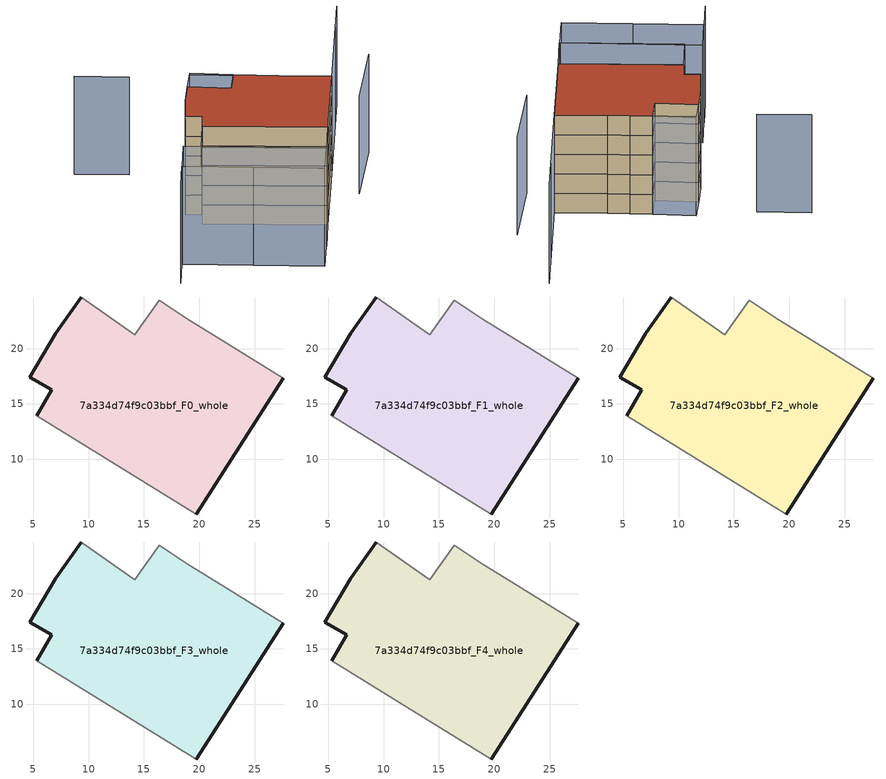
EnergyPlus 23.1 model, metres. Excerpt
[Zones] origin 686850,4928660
7a334d74f9c03bbf_F0_whole
 floor ground (EU_floor_Construction): 21.55,21.06 27.6,17.33 19.74,5.06 5.31,13.92 6.68,16.26 4.68,17.41 7.04,21.38 9.34,24.66 14.19,21.26 16.37,24.36 18.95,22.67 z0
 wall outside (EU_wall_Construction): 19.74,5.06 27.6,17.33 / 9.34,24.66 7.04,21.38 4.68,17.41 6.68,16.26 5.31,13.92 z0:3
 wall adiabatic (EU_wall_Construction): 27.6,17.33 21.55,21.06 18.95,22.67 16.37,24.36 14.19,21.26 9.34,24.66 / 5.31,13.92 19.74,5.06 z0:3
7a334d74f9c03bbf_F1_whole
 floor to 7a334d74f9c03bbf_F0_whole (EU_floor_Construction): 21.55,21.06 27.6,17.33 19.74,5.06 5.31,13.92 6.68,16.26 4.68,17.41 7.04,21.38 9.34,24.66 14.19,21.26 16.37,24.36 18.95,22.67 z3
 wall outside (EU_wall_Construction): 19.74,5.06 27.6,17.33 / 9.34,24.66 7.04,21.38 4.68,17.41 6.68,16.26 5.31,13.92 z3:6
 wall adiabatic (EU_wall_Construction): 27.6,17.33 21.55,21.06 18.95,22.67 16.37,24.36 14.19,21.26 9.34,24.66 / 5.31,13.92 19.74,5.06 z3:6
7a334d74f9c03bbf_F2_whole
 floor to 7a334d74f9c03bbf_F1_whole (EU_floor_Construction): 21.55,21.06 27.6,17.33 19.74,5.06 5.31,13.92 6.68,16.26 4.68,17.41 7.04,21.38 9.34,24.66 14.19,21.26 16.37,24.36 18.95,22.67 z6
 wall outside (EU_wall_Construction): 19.74,5.06 27.6,17.33 / 9.34,24.66 7.04,21.38 4.68,17.41 6.68,16.26 5.31,13.92 z6:9
 wall adiabatic (EU_wall_Construction): 27.6,17.33 21.55,21.06 18.95,22.67 16.37,24.36 14.19,21.26 9.34,24.66 / 5.31,13.92 19.74,5.06 z6:9
7a334d74f9c03bbf_F3_whole
 floor to 7a334d74f9c03bbf_F2_whole (EU_floor_Construction): 21.55,21.06 27.6,17.33 19.74,5.06 5.31,13.92 6.68,16.26 4.68,17.41 7.04,21.38 9.34,24.66 14.19,21.26 16.37,24.36 18.95,22.67 z9
 wall outside (EU_wall_Construction): 19.74,5.06 27.6,17.33 / 9.34,24.66 7.04,21.38 4.68,17.41 6.68,16.26 5.31,13.92 z9:12
 wall adiabatic (EU_wall_Construction): 27.6,17.33 21.55,21.06 18.95,22.67 16.37,24.36 14.19,21.26 9.34,24.66 / 5.31,13.92 19.74,5.06 z9:12
7a334d74f9c03bbf_F4_whole
 floor to 7a334d74f9c03bbf_F3_whole (EU_floor_Construction): 21.55,21.06 27.6,17.33 19.74,5.06 5.31,13.92 6.68,16.26 4.68,17.41 7.04,21.38 9.34,24.66 14.19,21.26 16.37,24.36 18.95,22.67 z12
 wall outside (EU_wall_Construction): 19.74,5.06 27.6,17.33 / 9.34,24.66 7.04,21.38 4.68,17.41 6.68,16.26 5.31,13.92 z12:15
 wall adiabatic (EU_wall_Construction): 27.6,17.33 21.55,21.06 18.95,22.67 16.37,24.36 14.19,21.26 9.34,24.66 / 5.31,13.92 19.74,5.06 z12:15
 roof outside (EU_roof_Construction): 19.74,5.06 27.6,17.33 21.55,21.06 18.95,22.67 16.37,24.36 14.19,21.26 9.34,24.66 7.04,21.38 4.68,17.41 6.68,16.26 5.31,13.92 z15
shading: -5.7,1.02 -2.83,5.54 / -2.83,5.54 13.43,-4.78 / 27.91,10.55 35,20.07 / -2.32,34.91 3.96,30.97 / 35.09,29.02 27.43,17.07 / 27.43,17.07 11.31,27.41 / 38.33,34.09 34.99,28.86 / 13.45,-4.79 -2.81,5.53 / -2.81,5.53 0.27,10.38 / 0.27,10.38 16.53,0.06 / 16.53,0.06 13.45,-4.79 / 2.21,8.89 5.32,13.95 / 5.32,13.95 19.74,5.06 / 19.74,5.06 16.62,0 / 16.62,0 2.21,8.89 / 14.19,21.26 9.34,24.66 / 9.34,24.66 11.51,27.76 / 11.51,27.76 16.37,24.36 / 16.37,24.36 14.19,21.26 z0:15
[Building]
EU S2 Campaign: North Axis=0; Terrain=City; Solar Distribution=FullExterior
[Site:Location]
Bologna: Latitude=44.5; Longitude=11.25; Time Zone=1; Elevation=37
[SizingPeriod:WeatherFileDays]
AnnualSizingPeriod: Begin Month=1; Begin Day of Month=1; End Month=12; End Day of Month=31; Day of Week for Start Day=Monday; Use Weather File Daylight Saving Period=No; Use Weather File Rain and Snow Indicators=No
[MATERIAL]
EU_InternalMass_Material: Roughness=MediumRough; Thickness=0.1; Conductivity=1; Density=1800; Specific Heat=900; Thermal Absorptance=0.9; Solar Absorptance=0.7; Visible Absorptance=0.7
[MATERIAL:NOMASS] Roughness=MediumRough; Thermal Absorptance=0.9; Solar Absorptance=0.7; Visible Absorptance=0.7
Name | Thermal Resistance
EU_wall_NoMass | 0.905828
EU_roof_NoMass | 0.37593
EU_floor_NoMass | 0.67114
[CONSTRUCTION]
EU_wall_Construction: EU_wall_NoMass
EU_roof_Construction: EU_roof_NoMass
EU_floor_Construction: EU_floor_NoMass
EU_InternalMass_Construction: EU_InternalMass_Material
[ZONE] Type=1; Multiplier=1; Ceiling Height=autocalculate; Floor Area=autocalculate; Part of Total Floor Area=Yes
Name | Volume
7a334d74f9c03bbf_F0_whole | 766.499
7a334d74f9c03bbf_F1_whole; 7a334d74f9c03bbf_F2_whole; 7a334d74f9c03bbf_F3_whole; 7a334d74f9c03bbf_F4_whole | 766.497
[INTERNALMASS] Construction=EU_InternalMass_Construction; Surface Area=238.874
Name | Zone or ZoneList
7a334d74f9c03bbf_F0_whole_EU_InternalMass | 7a334d74f9c03bbf_F0_whole
7a334d74f9c03bbf_F1_whole_EU_InternalMass | 7a334d74f9c03bbf_F1_whole
7a334d74f9c03bbf_F2_whole_EU_InternalMass | 7a334d74f9c03bbf_F2_whole
7a334d74f9c03bbf_F3_whole_EU_InternalMass | 7a334d74f9c03bbf_F3_whole
7a334d74f9c03bbf_F4_whole_EU_InternalMass | 7a334d74f9c03bbf_F4_whole
[OTHEREQUIPMENT] Fuel Type=Electricity; Design Level Calculation Method=Watts/Area; Power per Zone Floor Area=1; Fraction Latent=0; Fraction Radiant=0; Fraction Lost=0; Carbon Dioxide Generation Rate=0; EndUse Subcategory=EU_Step8_InternalGains
Name | Zone or ZoneList or Space or SpaceList | Schedule
EU_Step8_InternalGain_7a334d74f9c03bbf_F0_whole_f000 | 7a334d74f9c03bbf_F0_whole | EU_Step8_GainSchedule_7a334d74f9c03bbf_F0_whole_f000
EU_Step8_InternalGain_7a334d74f9c03bbf_F1_whole_f000 | 7a334d74f9c03bbf_F1_whole | EU_Step8_GainSchedule_7a334d74f9c03bbf_F1_whole_f000
EU_Step8_InternalGain_7a334d74f9c03bbf_F2_whole_f000 | 7a334d74f9c03bbf_F2_whole | EU_Step8_GainSchedule_7a334d74f9c03bbf_F2_whole_f000
EU_Step8_InternalGain_7a334d74f9c03bbf_F3_whole_f000 | 7a334d74f9c03bbf_F3_whole | EU_Step8_GainSchedule_7a334d74f9c03bbf_F3_whole_f000
EU_Step8_InternalGain_7a334d74f9c03bbf_F4_whole_f000 | 7a334d74f9c03bbf_F4_whole | EU_Step8_GainSchedule_7a334d74f9c03bbf_F4_whole_f000
[ZONEVENTILATION:DESIGNFLOWRATE] Schedule=EU_AlwaysOn; Design Flow Rate Calculation Method=AirChanges/Hour; Air Changes per Hour=0.73129; Ventilation Type=Natural; Fan Pressure Rise=0; Fan Total Efficiency=1; Constant Term Coefficient=1; Temperature Term Coefficient=0; Velocity Term Coefficient=0; Velocity Squared Term Coefficient=0; Minimum Indoor Temperature=-100; Maximum Indoor Temperature=100; Delta Temperature=-100; Minimum Outdoor Temperature=-100; Maximum Outdoor Temperature=100; Maximum Wind Speed=40
Name | Zone or ZoneList or Space or SpaceList
EU_ConstantAir_7a334d74f9c03bbf_F0_whole | 7a334d74f9c03bbf_F0_whole
EU_ConstantAir_7a334d74f9c03bbf_F1_whole | 7a334d74f9c03bbf_F1_whole
EU_ConstantAir_7a334d74f9c03bbf_F2_whole | 7a334d74f9c03bbf_F2_whole
EU_ConstantAir_7a334d74f9c03bbf_F3_whole | 7a334d74f9c03bbf_F3_whole
EU_ConstantAir_7a334d74f9c03bbf_F4_whole | 7a334d74f9c03bbf_F4_whole
[HVACTEMPLATE:THERMOSTAT] Constant Heating Setpoint=20; Constant Cooling Setpoint=50
EU_HeatOnly_7a334d74f9c03bbf_F0_whole; EU_HeatOnly_7a334d74f9c03bbf_F1_whole; EU_HeatOnly_7a334d74f9c03bbf_F2_whole; EU_HeatOnly_7a334d74f9c03bbf_F3_whole; EU_HeatOnly_7a334d74f9c03bbf_F4_whole
[HVACTEMPLATE:ZONE:IDEALLOADSAIRSYSTEM] System Availability Schedule=EU_AlwaysOn; Maximum Heating Supply Air Temperature=50; Minimum Cooling Supply Air Temperature=13; Maximum Heating Supply Air Humidity Ratio=0.0156; Minimum Cooling Supply Air Humidity Ratio=0.0077; Heating Limit=NoLimit; Cooling Limit=NoLimit; Heating Availability Schedule=EU_AlwaysOn; Cooling Availability Schedule=EU_CoolingOff; Dehumidification Control Type=ConstantSensibleHeatRatio; Cooling Sensible Heat Ratio=0.7; Dehumidification Setpoint=60; Humidification Control Type=None; Humidification Setpoint=30; Outdoor Air Method=None; Outdoor Air Flow Rate per Person=0.00944; Outdoor Air Flow Rate per Zone Floor Area=0; Outdoor Air Flow Rate per Zone=0; Demand Controlled Ventilation Type=None; Outdoor Air Economizer Type=NoEconomizer; Heat Recovery Type=None; Sensible Heat Recovery Effectiveness=0.7; Latent Heat Recovery Effectiveness=0.65
Name | Template Thermostat
7a334d74f9c03bbf_F0_whole | EU_HeatOnly_7a334d74f9c03bbf_F0_whole
7a334d74f9c03bbf_F1_whole | EU_HeatOnly_7a334d74f9c03bbf_F1_whole
7a334d74f9c03bbf_F2_whole | EU_HeatOnly_7a334d74f9c03bbf_F2_whole
7a334d74f9c03bbf_F3_whole | EU_HeatOnly_7a334d74f9c03bbf_F3_whole
7a334d74f9c03bbf_F4_whole | EU_HeatOnly_7a334d74f9c03bbf_F4_whole
[SIZING:ZONE] Zone Cooling Design Supply Air Temperature Input Method=SupplyAirTemperature; Zone Cooling Design Supply Air Temperature=13; Zone Heating Design Supply Air Temperature Input Method=SupplyAirTemperature; Zone Heating Design Supply Air Temperature=50; Zone Cooling Design Supply Air Humidity Ratio=0.008; Zone Heating Design Supply Air Humidity Ratio=0.008; Cooling Design Air Flow Method=DesignDay; Cooling Design Air Flow Rate=0; Cooling Minimum Air Flow per Zone Floor Area=0.000762; Cooling Minimum Air Flow=0; Cooling Minimum Air Flow Fraction=0.2; Heating Design Air Flow Method=DesignDay; Heating Design Air Flow Rate=0; Heating Maximum Air Flow per Zone Floor Area=0.002032; Heating Maximum Air Flow=0.141576; Heating Maximum Air Flow Fraction=0.3; Account for Dedicated Outdoor Air System=No; Dedicated Outdoor Air System Control Strategy=NeutralSupplyAir; Dedicated Outdoor Air Low Setpoint Temperature for Design=autosize; Dedicated Outdoor Air High Setpoint Temperature for Design=autosize; Zone Load Sizing Method=Sensible Load Only No Latent Load; Zone Latent Cooling Design Supply Air Humidity Ratio Input Method=HumidityRatioDifference; Zone Cooling Design Supply Air Humidity Ratio Difference=0.005; Zone Latent Heating Design Supply Air Humidity Ratio Input Method=HumidityRatioDifference; Zone Humidification Design Supply Air Humidity Ratio Difference=0.005
7a334d74f9c03bbf_F0_whole; 7a334d74f9c03bbf_F1_whole; 7a334d74f9c03bbf_F2_whole; 7a334d74f9c03bbf_F3_whole; 7a334d74f9c03bbf_F4_whole
[SCHEDULE:CONSTANT]
Name | Hourly Value
EU_AlwaysOn | 1
EU_CoolingOff | 0
[SCHEDULE:FILE] Column Number=1; Rows to Skip at Top=0; Number of Hours of Data=8760; Column Separator=Comma; Interpolate to Timestep=No; Minutes per Item=60; Adjust Schedule for Daylight Savings=Yes
Name | File
EU_Step8_GainSchedule_7a334d74f9c03bbf_F0_whole_f000 | ../../schedules/7a334d74f9c03bbf/7a334d74f9c03bbf_F0_whole_f000_gain.csv
EU_Step8_GainSchedule_7a334d74f9c03bbf_F1_whole_f000 | ../../schedules/7a334d74f9c03bbf/7a334d74f9c03bbf_F1_whole_f000_gain.csv
EU_Step8_GainSchedule_7a334d74f9c03bbf_F2_whole_f000 | ../../schedules/7a334d74f9c03bbf/7a334d74f9c03bbf_F2_whole_f000_gain.csv
EU_Step8_GainSchedule_7a334d74f9c03bbf_F3_whole_f000 | ../../schedules/7a334d74f9c03bbf/7a334d74f9c03bbf_F3_whole_f000_gain.csv
EU_Step8_GainSchedule_7a334d74f9c03bbf_F4_whole_f000 | ../../schedules/7a334d74f9c03bbf/7a334d74f9c03bbf_F4_whole_f000_gain.csv
